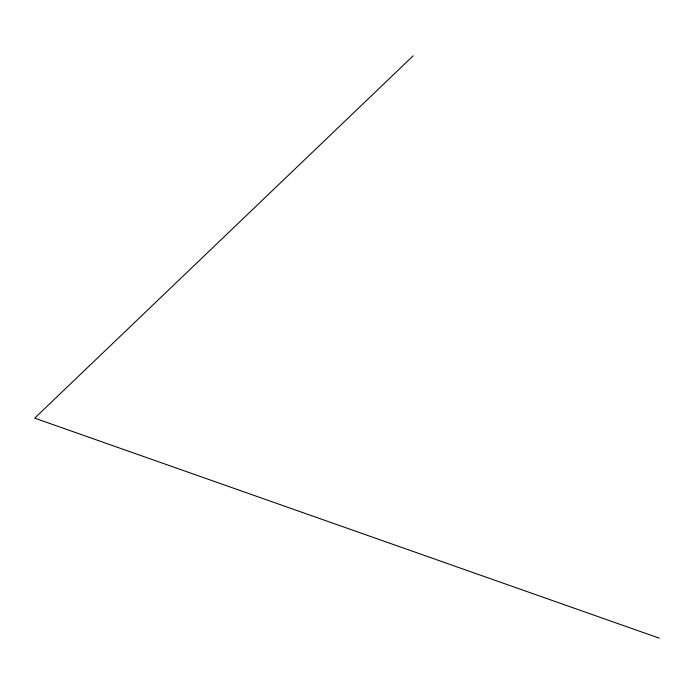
<?xml version="1.0" encoding="UTF-8"?>
<svg xmlns="http://www.w3.org/2000/svg" width="694" height="694" viewBox="0 0 694 694"><rect width="100%" height="100%" fill="white"/><g stroke="black" fill="none" stroke-linecap="round" stroke-linejoin="round"><path stroke-width="1.04" d="M413.164 55.824L34.7 418.152L659.3 638.176"/></g></svg>
